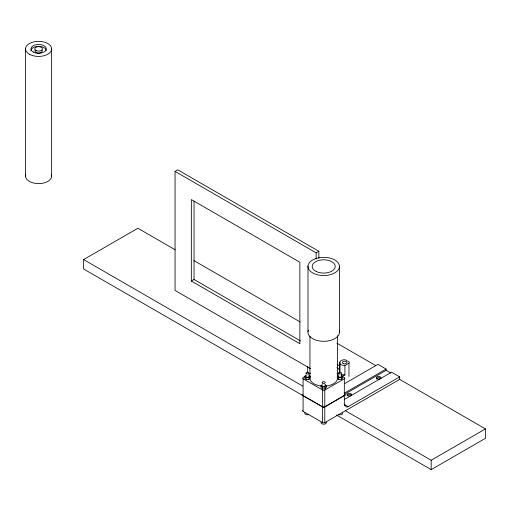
<?xml version="1.0" encoding="UTF-8"?>
<svg xmlns="http://www.w3.org/2000/svg" width="511" height="511" viewBox="0 0 511 511"><rect width="100%" height="100%" fill="white"/><g stroke="black" fill="none" stroke-linecap="round" stroke-linejoin="round"><path stroke-width="0.77" d="M339.738 372.858L339.821 362.171A4.835 2.791 0 0 1 345.244 359.77L348.956 361.909A1.533 0.888 0 0 1 348.956 363.168L348.956 376.479M34.959 50.052C34.065 53.968 42.879 54.051 42.279 50.193M308.701 374.953L310.113 376.275L310.113 378.102L308.842 379.469L306.153 379.513L304.741 378.191L304.741 376.364L306.019 374.997M308.842 379.469L308.842 377.635L310.113 376.275M324.983 384.349L326.395 385.671L326.395 387.498L325.117 388.865L322.435 388.909L321.023 387.594L321.023 385.76L322.294 384.393M325.117 388.865L325.117 387.038L326.395 385.671M341.259 374.953L342.67 376.275L342.67 378.102L341.399 379.469L338.71 379.513L337.298 378.191L337.298 376.364L338.576 374.997M341.399 379.469L341.399 377.635L342.67 376.275M310.631 368.718L175.056 290.446L175.056 171.396L177.771 169.831L318.851 251.284L318.851 258.425M302.001 395.067L323.706 407.408L345.41 394.875L323.706 407.593L83.619 268.984L83.619 259.582L137.881 228.257L175.196 249.796M191.338 281.044L299.861 343.705L299.861 262.252L191.338 199.59L191.338 281.044L194.046 279.479L300.5 340.939M175.056 171.396L316.137 252.849L318.851 251.284M305.112 376.352L303.087 377.52A1.533 0.888 0 0 0 303.087 378.772L303.087 395.501A1.533 0.888 0 0 1 302.723 394.581M309.149 374.02L310.496 373.241M339.738 363.455A5.129 2.964 0 0 0 344.912 365.499L348.956 363.168M342.146 376.492L344.912 374.895L344.912 365.499M303.087 378.772L322.62 390.053A1.533 0.888 0 0 0 324.792 390.053L344.325 378.772A1.533 0.888 0 0 0 344.325 377.52L342.306 376.352M344.976 383.41L377.968 364.362L386.112 369.063L386.112 370.315L344.899 394.109M344.874 392.876L386.112 369.063M344.797 399.18L391.541 372.2L399.672 376.894L399.672 379.398L324.792 422.635A1.533 0.888 0 0 1 322.62 422.635L303.087 411.355A1.533 0.888 0 0 1 302.723 410.435M344.689 394.773A1.533 0.888 0 0 1 344.325 395.693L344.325 405.715L345.41 405.089A3.839 2.216 -60 0 0 348.125 406.654L399.672 376.894M345.506 410.78L431.188 460.251L485.45 428.921L485.45 438.323L431.188 469.647L336.519 414.996M304.741 376.364L306.153 377.68L308.842 377.635M337.298 376.364L338.71 377.68L341.399 377.635M321.023 385.76L322.435 387.083L325.117 387.038M386.112 370.315L390.858 373.056M193.854 260.572L300.264 322.007M336.89 343.149L375.585 365.493M399.078 379.053L485.45 428.921M337.171 364.509L339.86 366.061M336.915 373.241L338.263 374.02M344.733 404.699L348.125 406.654M83.619 259.582L302.665 386.048M431.188 460.251L431.188 469.647M344.325 378.772L344.325 395.501A1.533 0.888 0 0 0 344.689 394.581M339.821 362.171L339.821 371.574L339.54 370.418A11.51 6.643 0 0 0 336.96 367.537M339.419 266.851A15.732 9.083 0 0 1 315.223 274.075A15.732 9.083 0 0 1 316.481 258.362A15.732 9.083 0 0 1 339.419 266.851L339.419 332.642M338.71 377.68L338.71 379.513M337.464 335.618L337.464 376.658M324.792 390.053L324.792 406.782A1.533 0.888 0 0 1 322.62 406.782L322.62 390.053M324.792 422.635L324.792 406.967A1.533 0.888 0 0 1 322.62 406.967L322.62 422.635M322.435 387.083L322.435 388.909M316.137 252.849L316.137 259.198M309.947 336.219L309.947 378.843A13.81 7.972 0 0 0 321.106 385.977M307.992 266.014L307.992 331.799M307.718 366.298L307.718 372.564M306.153 377.68L306.153 379.513M303.087 411.355L303.087 395.693A1.533 0.888 0 0 1 302.723 394.773M194.046 201.187L194.046 279.479M51.643 48.884L51.643 176.078M25.55 48.884L25.55 176.078M51.445 174.768A13.043 7.531 0 0 1 38.593 183.609A13.043 7.531 0 0 1 25.748 174.768M30.922 50.857A7.671 4.433 0 0 1 38.427 46.335A7.671 4.433 0 0 1 46.265 50.666M344.912 374.895A5.129 2.964 0 0 1 341.278 374.186M339.285 330.968A15.732 9.083 0 0 1 322.984 341.291A15.732 9.083 0 0 1 308.395 330.138M337.458 378.919A13.81 7.972 0 0 1 326.178 385.99M326.299 422.233A2.683 1.552 0 0 1 323.706 424.181A2.683 1.552 0 0 1 321.112 422.233M324.792 385.09A1.533 0.888 0 0 1 324.102 386.572A1.533 0.888 0 0 1 322.224 385.486M344.689 404.795A1.533 0.888 0 0 1 344.325 405.715M376.326 378.932A2.3 1.329 0 0 1 378.485 377.699A2.3 1.329 0 0 1 380.88 378.779M347.218 395.418A2.3 1.329 0 0 1 349.652 394.613A2.3 1.329 0 0 1 351.625 395.757M308.772 414.581A2.683 1.552 0 0 1 305.795 414.466A2.683 1.552 0 0 1 304.837 412.831M308.912 376.09A1.533 0.888 0 0 1 307.034 377.175A1.533 0.888 0 0 1 306.345 375.694M342.581 412.831A2.683 1.552 0 0 1 341.623 414.466A2.683 1.552 0 0 1 338.646 414.581M341.073 375.694A1.533 0.888 0 0 1 340.383 377.175A1.533 0.888 0 0 1 338.506 376.09M29.37 54.211A13.043 7.531 0 0 0 51.196 50.832A13.043 7.531 0 0 0 35.221 41.608A13.043 7.531 0 0 0 29.37 54.211M33.292 52.084A7.671 4.433 0 0 0 46.047 49.937A7.671 4.433 0 0 0 36.447 44.629A7.671 4.433 0 0 0 33.292 52.084M36.466 50.723A3.839 2.216 0 0 0 42.426 49.024A3.839 2.216 0 0 0 36.901 46.897A3.839 2.216 0 0 0 36.466 50.723M343.501 363.653A2.223 1.284 0 0 0 346.841 362.542A2.223 1.284 0 0 0 343.501 361.424A2.223 1.284 0 0 0 343.501 363.653M316.628 271.673A11.51 6.643 0 0 0 335.107 267.349A11.51 6.643 0 0 0 319.388 260.271A11.51 6.643 0 0 0 316.628 271.673M322.748 383.224A1.533 0.888 0 0 0 325.226 382.669A1.533 0.888 0 0 0 323.156 381.704A1.533 0.888 0 0 0 322.748 383.224M377.329 378.875A2.3 1.329 0 0 0 380.919 377.872A2.3 1.329 0 0 0 377.616 376.581A2.3 1.329 0 0 0 377.329 378.875M347.94 395.731A2.3 1.329 0 0 0 351.625 394.85A2.3 1.329 0 0 0 348.47 393.451A2.3 1.329 0 0 0 347.94 395.731M306.466 373.822A1.533 0.888 0 0 0 308.944 373.273A1.533 0.888 0 0 0 306.875 372.308A1.533 0.888 0 0 0 306.466 373.822M339.023 373.822A1.533 0.888 0 0 0 341.501 373.273A1.533 0.888 0 0 0 339.432 372.308A1.533 0.888 0 0 0 339.023 373.822"/></g></svg>
